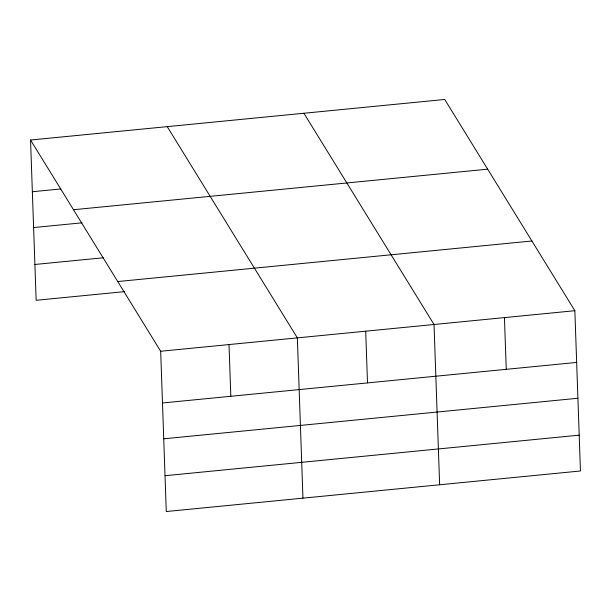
<?xml version="1.0" encoding="UTF-8"?>
<svg xmlns="http://www.w3.org/2000/svg" width="611" height="611" viewBox="0 0 611 611"><rect width="100%" height="100%" fill="white"/><g stroke="black" fill="none" stroke-linecap="round" stroke-linejoin="round"><path stroke-width="0.92" d="M30.55 140.018L444.724 99.471L574.852 310.709L580.45 470.982L166.276 511.529L160.678 351.256L30.55 140.018L36.148 300.291L124.415 291.646M32.352 191.739L60.833 188.952M73.496 209.726L487.67 169.178M33.605 227.559L82.011 222.824M34.896 264.471L103.236 257.781M117.732 281.549L531.914 241.001M160.678 351.256L574.852 310.709M162.48 402.977L576.662 362.43M163.733 438.805L577.907 398.257M165.023 475.709L579.197 435.162M303.904 113.256L434.031 324.494L439.63 484.767M167.231 126.637L297.358 337.875L302.949 498.148M504.442 317.605L506.252 369.327M365.691 331.185L367.501 382.906M229.018 344.566L230.821 396.287"/></g></svg>
